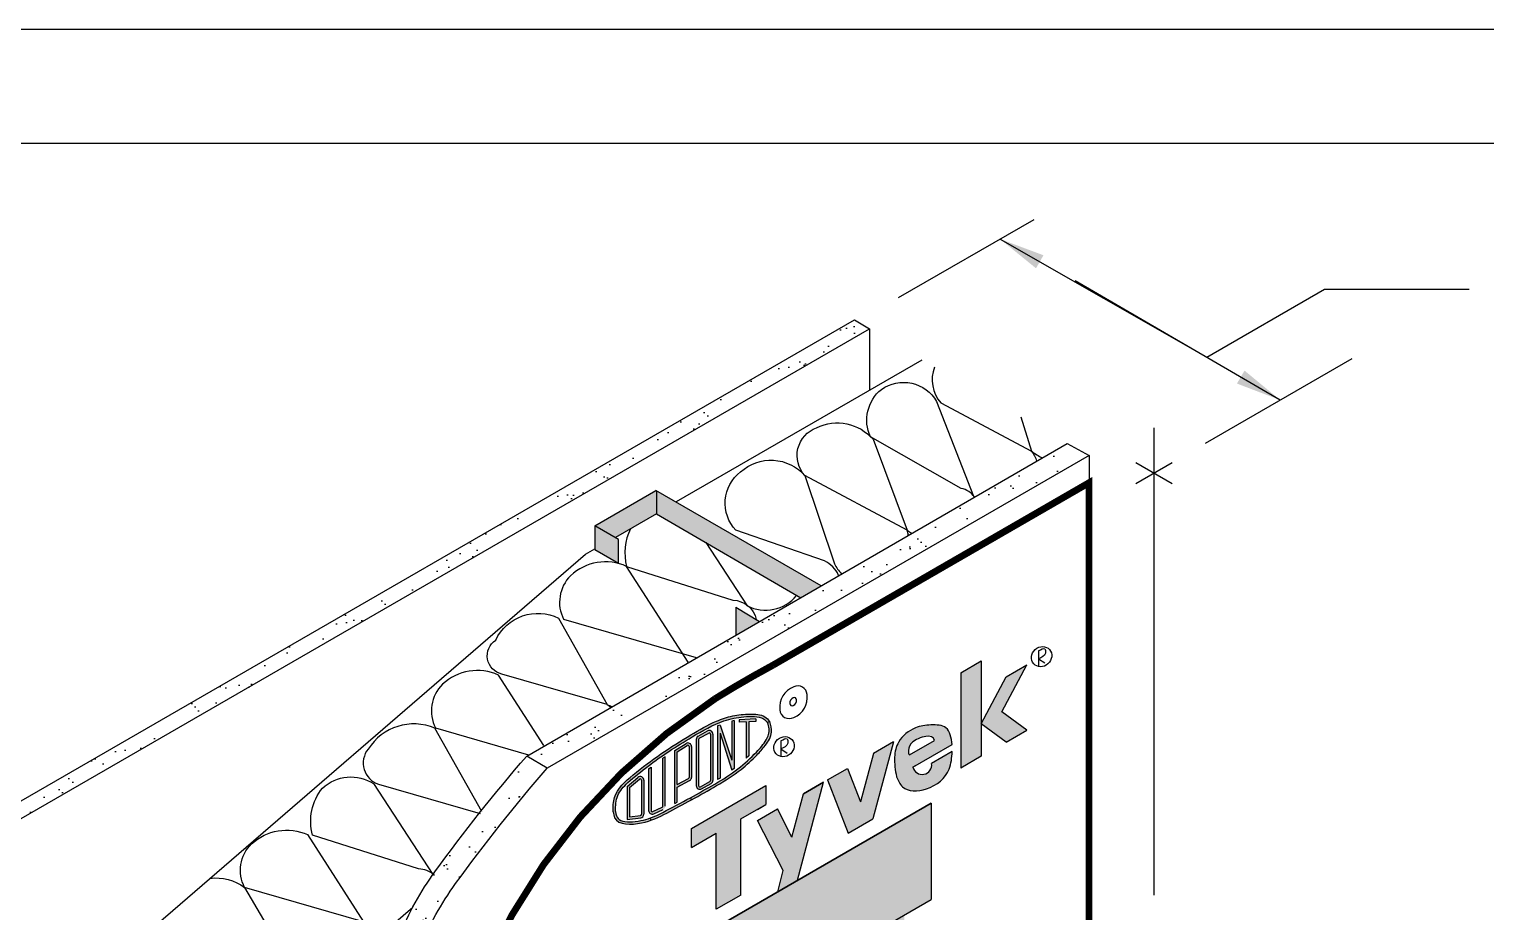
# Model space of a CAD drawing. Extents: x 0 to 51, y 0 to 66.
# Drawn here: x 12.31 to 31.43, y 54.41 to 66 of the extents above; entities that cross this region are included whole.
import ezdxf

# ---------------------------------------------------------------- set-up
doc = ezdxf.new("R2010")
doc.units = 0
doc.header["$LTSCALE"] = 1.5
doc.header["$MEASUREMENT"] = 0
doc.linetypes.add('DASHED', pattern=[0.75, 0.5, -0.25])
doc.layers.get('DEFPOINTS').update_dxf_attribs({"linetype": 'CONTINUOUS'})
for name, color, linetype in [('8X11-TTB$0$B', 7, 'CONTINUOUS'), ('DUPONTLOGO', 242, 'CONTINUOUS'), ('FASTENING', 7, 'CONTINUOUS'), ('INSULATION', 40, 'CONTINUOUS'), ('STRUCTURE', 252, 'CONTINUOUS'), ('STRUCTURE_SHADING', 254, 'CONTINUOUS'), ('TEXT', 7, 'CONTINUOUS'), ('TYVEK', 160, 'DASHED'), ('TYVEK_TAPE', 130, 'CONTINUOUS')]:
    doc.layers.add(name, color=color, linetype=linetype)
doc.styles.add('DETAILS', font='sanss___.ttf', dxfattribs={"height": 1})
doc.dimstyles.new('TYVEKDETAILS', dxfattribs={"dimscale": 6, "dimtxt": 1.5, "dimasz": 0.1, "dimexe": 0.75, "dimexo": 0.75, "dimgap": 0.75, "dimtad": 0, "dimtih": 1, "dimtoh": 1, "dimdec": 4, "dimzin": 0, "dimtxsty": 'DETAILS', "dimcen": 0.0625, "dimazin": 3, "dimtfac": 1, "dimtdec": 4, "dimtofl": 0, "dimtmove": 0, "dimatfit": 3, "dimtolj": 1, "dimtzin": 0})
pattern_1 = [(37.50000000000001, (106.1620206132676, 3.342599181571828), (-0.01574833952740204, 0.4817059422532897), [0, -0.38, 0, -0.425, 0, -0.40625]), (7.499999999999999, (106.1620206132676, 3.342599181571828), (0.4424441763169318, 0.7055365163074351), [0, -0.205, 0, -0.3425, 0, -0.13125]), (327.5, (105.8545206132676, 3.342599181571828), (0.7785354654378738, 0.001414763384241124), [0, -0.125, 0, -0.45, 0, -0.5875]), (317.5, (105.8545206132676, 3.342599181571828), (0.7515316511430733, 0.2194188912335623), [0, -0.0625, 0, -0.295, 0, -0.3375])]

# ---------------------------------------------------------------- blocks, each defined once
blk = doc.blocks.new('A$C1409495A')
at = {"layer": 'DUPONTLOGO', "color": 242}
for p, q in [((0.2343235615273898, 0.523827359091797), (0.2343235615273898, 1.616091367395711e-07)), ((0.2343235615273898, 0.2619137603504669), (0.4408312526641112, 0.1288168849679323))]:
    blk.add_line(p, q, dxfattribs=at)
blk.add_ellipse((0.333973993873542, 0.3360725358395484), major_axis=(0.2603864479023359, 0.231586749987972), ratio=0.9031737347499492, dxfattribs=at)
blk.add_spline([(0.2343235615273898, 0.523827359091797), (0.4345512185534517, 0.5967801724010542), (0.456416738787766, 0.4563911861724819), (0.2343235615273898, 0.2619137603504669)], degree=3, dxfattribs=at)

msp = doc.modelspace()

# ---------------------------------------------------------------- hatches: boundary and pattern name
at = {"layer": 'DUPONTLOGO'}
h = msp.add_hatch(color=182, dxfattribs=at)
h.paths.add_polyline_path([(25.40323902829818, 57.64860503360815), (25.13260608961577, 57.49235503360819), (24.80784656319651, 56.87702381725755), (25.13260608961577, 56.63669260090658), (25.40323902829835, 56.79294260090657), (25.07847950187929, 57.03327381725749)])
h.paths.add_polyline_path([(24.8078465631966, 57.30485503360853), (24.80784656319677, 57.70216985910049), (24.5372136245139, 57.54591985910048), (24.53721362451373, 56.29294260090649), (24.80784656319643, 56.44919260090663)])
h = msp.add_hatch(color=242, dxfattribs=at)
edge = h.paths.add_edge_path()
edge.add_spline(control_points=[(22.03064376410686, 56.90827381725862), (22.01003184591571, 56.93009365932249), (21.94234296193807, 57.0017493268918), (21.75476956904448, 57.00761627892437), (21.54365843579391, 56.98759456715756), (21.27726385328007, 56.89898130013005), (21.10376175108372, 56.79570732202274), (20.99405694829921, 56.73040752877753)], knot_values=[0, 0, 0, 0, 0.220285061790062, 0.7234091388884258, 1.286951353986312, 1.843132986659582, 2.799533914085796, 2.799533914085796, 2.799533914085796, 2.799533914085796], degree=3, periodic=0)
edge.add_spline(control_points=[(20.99405694829921, 56.73040752877753), (20.86081408572523, 56.64901663977585), (20.59658431215119, 56.48761290109562), (20.26099949569801, 56.22934443505471), (19.97417380090989, 55.98230169042496), (19.97391777977425, 55.78558486034251), (19.97383343011871, 55.72077381725862)], knot_values=[0, 0, 0, 0, 1.163314494387957, 2.30693276554946, 3.267609377414544, 3.739631528208764, 3.739631528208764, 3.739631528208764, 3.739631528208764], degree=3, periodic=0)
edge.add_spline(control_points=[(19.97383343011871, 55.72077381725862), (19.97408890771371, 55.71915131817276), (19.97434438530869, 55.71752881908691), (19.97460108528944, 55.71590736071036)], knot_values=[0, 0, 0, 0, 0.0117372134535125, 0.0117372134535125, 0.0117372134535125, 0.0117372134535125], degree=3, periodic=0)
edge.add_line((19.97460108528944, 55.71590736071029), (20.00547543358852, 55.72079665914758))
edge.add_spline(control_points=[(20.00547543358855, 55.7207966591476), (20.00534570890014, 55.72159737895697), (20.0052162932216, 55.72240244856077), (20.00508710606784, 55.7232118724659)], knot_values=[0.001174582396085617, 0.001174582396085617, 0.001174582396085617, 0.001174582396085617, 0.002358172592853305, 0.002358172592853305, 0.002358172592853305, 0.002358172592853305], degree=3, periodic=0)
edge.add_spline(control_points=[(20.00508710607438, 55.72321187242616), (20.00521931683526, 55.80109771923432), (20.00692223785254, 55.87242862885473), (20.06059966250206, 55.99473438159771), (20.1098499885633, 56.05090026068962), (20.25197867918951, 56.1814864454424), (20.34534405193819, 56.25336922075857), (20.52205569148791, 56.38817059821619), (20.61096817653524, 56.45116149646029), (20.80370983714759, 56.5775092475011), (20.906888488396, 56.64054202405575), (21.01004069518306, 56.70355455248902)], knot_values=[0.001204580648238207, 0.001204580648238207, 0.001204580648238207, 0.001204580648238207, 0.1148556554967574, 0.1148556554967574, 0.2297113109935148, 0.2297113109935148, 0.3984913275604529, 0.3984913275604529, 0.5672713441273911, 0.5672713441273911, 0.7479263056417517, 0.7479263056417517, 0.7479263056417517, 0.7479263056417517], degree=3, periodic=0)
edge.add_spline(control_points=[(21.01004069518306, 56.70355455248902), (21.14645245891155, 56.78475117963373), (21.28198628356015, 56.86456431288002), (21.51421151079806, 56.94373634434288), (21.59973066422584, 56.96116709677123), (21.7796775373212, 56.97519352553398), (21.88331070330242, 56.98105989158896), (21.96502552436142, 56.93095386135209), (21.98314236211656, 56.91290583143243), (22.00254654109606, 56.89249460660861)], knot_values=[0, 0, 0, 0, 0.2378461726929006, 0.2378461726929006, 0.3759363467751121, 0.3759363467751121, 0.5140265208573236, 0.5140265208573236, 0.5560477353908875, 0.5560477353908875, 0.5560477353908875, 0.5560477353908875], degree=3, periodic=0)
edge.add_line((22.00254654109614, 56.89249460660855), (22.03064376410685, 56.90827381725865))
h = msp.add_hatch(color=242, dxfattribs=at)
edge = h.paths.add_edge_path()
edge.add_spline(control_points=[(22.03064376410686, 56.90827381725862), (22.04357096255672, 56.86076916649708), (22.07398023210354, 56.74902169581816), (21.97921513179583, 56.59304281810145), (21.83776328051091, 56.43765709634775), (21.63230788136844, 56.24679178439297), (21.33552153961694, 56.06261158238848), (21.11271085343288, 55.93854001429304), (21.00223859711279, 55.8770238172586)], knot_values=[0, 0, 0, 0, 0.07140672790437241, 0.16797347427779, 0.251697098529822, 0.3916885399395568, 0.5846187000068773, 0.7743438912938334, 0.7743438912938334, 0.7743438912938334, 0.7743438912938334], degree=3, periodic=0)
edge.add_line((21.00223859711279, 55.87702381725867), (20.98747305306737, 55.9045699906158))
edge.add_spline(control_points=[(20.98747299706239, 55.90456995945431), (21.20168587317995, 56.02384360050317), (21.4201156374341, 56.13795320293471), (21.69931676848285, 56.35079972206094), (21.78091048550881, 56.42658827795168), (21.90263766507224, 56.55486707332969), (21.94884141667965, 56.60773819806563), (22.01205726703393, 56.71401756205091), (22.02645409313494, 56.75968361626182), (22.01727605716162, 56.8366324761422), (22.01026622191686, 56.86396542124427), (22.00254654109606, 56.89249460660852)], knot_values=[0.0002505584379334802, 0.0002505584379334802, 0.0002505584379334802, 0.0002505584379334802, 0.3681301305683303, 0.3681301305683303, 0.5353339496185356, 0.5353339496185356, 0.6400473331687101, 0.6400473331687101, 0.7273425474151587, 0.7273425474151587, 0.7705355621334626, 0.7705355621334626, 0.7705355621334626, 0.7705355621334626], degree=3, periodic=0)
edge.add_line((22.00254654109606, 56.89249460660855), (22.03064376410678, 56.90827381725863))
for color, points in [(242, [(21.34598859711276, 56.14323949405957), (21.37723859711253, 56.16390234214515), (21.37723859711299, 56.75198450656342), (21.53348859711276, 56.26721658257401), (21.56473859711276, 56.28787943065976), (21.56473859711276, 56.91924298441911), (21.53348859711299, 56.90919942826815), (21.53348859711299, 56.39644876093382), (21.37723859711287, 56.85898164751305), (21.34598859711276, 56.84893809136199)]), (242, [(21.75357997987604, 56.9040841041062), (21.84598859711264, 56.90805433379168), (21.84598859711279, 56.93933316255885), (21.62723859711276, 56.92993482104407), (21.62723859711276, 56.8986559922769), (21.72232997987602, 56.9027414838898), (21.72232997987602, 56.42489711237104), (21.75357997987602, 56.45416207907115)]), (182, [(23.2214286943104, 55.8490645025376), (23.05067551883727, 56.29035185813667), (22.78841599241812, 56.13893624996116), (23.05904893110077, 55.43952381725859), (23.38380845751991, 55.6270238172586), (23.65444139620255, 56.63893624996118), (23.39218186978341, 56.48752064178552)]), (242, [(20.65848859711287, 56.44427955797786), (20.62723859711287, 56.42288926241011), (20.62723859711264, 55.79452166151795, -0.293438824916739), (20.61811427808335, 55.7803131509726), (20.49311427808332, 55.72312312259169, -0.5462656304043499), (20.47098859711264, 55.73733163313705), (20.47098859711276, 56.30823414279089), (20.43973859711287, 56.286038660674), (20.43973859711264, 55.73733163313698, 0.5462656304051979), (20.50611564002478, 55.69470610150094), (20.63111564002489, 55.75189612988194, 0.2934388249164515), (20.65848859711276, 55.79452166151796)]), (182, [(21.3269981235319, 55.43952381725862), (21.32699812353192, 54.43952381725859), (21.65175764995104, 54.62702381725859), (21.65175764995117, 55.62702381725859), (21.9765171763703, 55.81452381725859), (21.9765171763703, 56.06452381725859), (21.00223859711277, 55.50202381725859), (21.00223859711276, 55.25202381725859)]), (182, [(22.13391757500369, 54.66969928904719), (22.39617710142286, 54.82111489722283), (22.73428940468161, 56.10768624996112), (22.47202987826245, 55.95627064178537), (22.32208736639317, 55.38571541954302), (22.13052352731625, 55.75910185813672), (21.86826400089718, 55.60768624996112), (22.20693913549204, 54.94755799738516)])]:
    msp.add_hatch(color=color, dxfattribs=at).paths.add_polyline_path(points)
h = msp.add_hatch(color=182, dxfattribs=at)
edge = h.paths.add_edge_path()
edge.add_spline(control_points=[(24.42619270101563, 56.60438527356072), (24.4123360361204, 56.69168208026389), (24.38657901644371, 56.85395096566813), (24.13717584097271, 56.86898470268257), (23.91505691779751, 56.83354699116893), (23.71122457315904, 56.67489797006732), (23.65164097336592, 56.4207350085056), (23.67886124623758, 56.26724674347719), (23.69403692062046, 56.18167493666087)], knot_values=[0, 0, 0, 0, 0.5827593182052485, 1.083243575514109, 1.602995822488099, 2.320452805997204, 2.834594860345293, 3.482391664081016, 3.482391664081016, 3.482391664081016, 3.482391664081016], degree=3, periodic=0)
edge.add_spline(control_points=[(23.69403692062037, 56.18167493666087), (23.71563399224269, 56.13226411470382), (23.78170004864806, 55.98111500488304), (24.13812225649864, 55.9900662229507), (24.40394738982392, 56.2164841201816), (24.42018179853896, 56.43115273087619), (24.42619270101543, 56.51063527356064)], knot_values=[0, 0, 0, 0, 0.3828216730715811, 1.171062387004566, 2.162538929496697, 2.745476785218138, 2.745476785218138, 2.745476785218138, 2.745476785218138], degree=3, periodic=0)
edge.add_line((24.42619270101543, 56.51063527356067), (24.15555976233289, 56.35438527356072))
edge.add_arc((24.03057623822898, 56.33748165057565), 0.1261214246964348, -165.32686731615115, 7.702335397980789, ccw=False)
edge.add_line((23.90856805703618, 56.30553454602003), (23.93905341138659, 56.32313527356062))
edge.add_line((23.9390534113866, 56.32313527356064), (24.42619270101563, 56.60438527356074))
edge = h.paths.add_edge_path(flags=16)
edge.add_spline(control_points=[(23.86355957666223, 56.46704888776009), (23.84910455673592, 56.48083283740036), (23.84910455673592, 56.50112900122696), (23.85036484192745, 56.5644712353033), (23.87320399665163, 56.60649387337236), (23.93355711087765, 56.6616146222201), (24.01784341983416, 56.70217482231257), (24.12086164952445, 56.71673452560574), (24.19253043787169, 56.70750715194902), (24.19474174331456, 56.65537426625889)], knot_values=[0.1693351350576057, 0.1693351350576057, 0.1693351350576057, 0.1693351350576057, 0.2360340609454792, 0.2360340609454792, 0.3507194281854419, 0.3507194281854419, 0.4654047954254047, 0.4654047954254047, 0.5437012250705168, 0.5437012250705168, 0.5437012250705168, 0.5437012250705168], degree=3, periodic=0)
edge.add_line((24.19474174331456, 56.65537426625889), (23.86355957666215, 56.46704888776022))
h = msp.add_hatch(color=242, dxfattribs=at)
h.paths.add_polyline_path([(20.78348859711264, 55.83061263804919), (20.81473859712049, 55.8474562061524), (20.81473859721064, 56.043174658401), (20.97760406243891, 56.13095819614637, 0.2758007751185078), (21.00223859690232, 56.17222110098902), (21.00223859707649, 56.57788063393608, 0.5880955590562669), (20.93063585933886, 56.61770279627041), (20.78348859735593, 56.52633109037424)])
h.paths.add_polyline_path([(20.81473859722693, 56.07867491596258), (20.96277708541448, 56.15846679938831, 0.2758007751164118), (20.97098859690221, 56.17222110100245), (20.97098859707649, 56.57788063394949, 0.5880955590582391), (20.94712101783058, 56.59115468806095), (20.8147385974246, 56.50895127210778)], flags=16)
h = msp.add_hatch(color=242, dxfattribs=at)
h.paths.add_polyline_path([(21.28348859711264, 56.74080792786812, 0.5705986825332914), (21.21400552064245, 56.78187056908024), (21.08900552064234, 56.7130486551614, 0.273399769298696), (21.06473859711264, 56.67198601394929), (21.06473859711287, 56.06323491961388, 0.5736723652120749), (21.13460104882223, 56.02238344853988), (21.25960104882211, 56.09272195503974, 0.2709125763483426), (21.28348859711276, 56.13357342611374)])
h.paths.add_polyline_path([(21.09598859711289, 56.68121997136078), (21.22907757162262, 56.75449547493886, -0.5705986825352866), (21.25223859711276, 56.74080792786819), (21.25223859711276, 56.12443684101105), (21.11927608101588, 56.04961776258924, -0.5736723652121527), (21.09598859711276, 56.0632349196139)], flags=16)
at = {"layer": 'DUPONTLOGO', "linetype": 'CONTINUOUS'}
h = msp.add_hatch(color=256, dxfattribs=at)
edge = h.paths.add_edge_path()
edge.add_line((20.15848859711276, 56.0520015429851), (20.15848859711276, 55.62136654136961))
edge.add_line((20.15848859711276, 55.62136654136961), (20.33550907146105, 55.64091623877242))
edge.add_arc((20.33036359711264, 55.68750797321889), 0.04687500000000024, 276.3020641363324, 359.9999999999296)
edge.add_line((20.37723859711264, 55.68750797321883), (20.3772385971131, 56.13636799544949))
edge.add_arc((20.3303635971131, 56.13636799544955), 0.04687500000000024, 359.9999999999345, 490.3159340501479)
edge.add_line((20.30003538521579, 56.17210964046089), (20.15848859711276, 56.05200154298511))
edge = h.paths.add_edge_path(flags=16)
edge.add_line((20.18973859711264, 56.03753418626309), (20.18973859711276, 55.65625770484963))
edge.add_line((20.18973859711276, 55.65625770484962), (20.33207875522874, 55.67197739507009))
edge.add_arc((20.33036359711264, 55.68750797321889), 0.01562500000000008, 276.3020641363324, 359.9999999999296)
edge.add_line((20.34598859711253, 55.68750797321887), (20.3459885971131, 56.13636799544954))
edge.add_arc((20.3303635971131, 56.13636799544955), 0.01562500000000008, 359.9999999999345, 490.3159340501479)
edge.add_line((20.32025419314733, 56.14828187712001), (20.18973859711264, 56.03753418626309))
at = {"layer": 'DUPONTLOGO'}
h = msp.add_hatch(color=242, dxfattribs=at)
edge = h.paths.add_edge_path()
edge.add_spline(control_points=[(20.98747299706256, 55.90456995945431), (20.86475864626019, 55.83878697995863), (20.74214551829292, 55.77251220300982), (20.57274914338311, 55.68522117406823), (20.5198005925403, 55.65965353518966), (20.46098958714894, 55.63866208592279)], knot_values=[0.2810519083259743, 0.2810519083259743, 0.2810519083259743, 0.2810519083259743, 0.4864092395876137, 0.4864092395876137, 0.5821236414411974, 0.5821236414411974, 0.5821236414411974, 0.5821236414411974], degree=3, periodic=0)
edge.add_line((20.46098958714891, 55.63866208592279), (20.47149352061, 55.6092335859632))
edge.add_spline(control_points=[(20.47149352061002, 55.60923358596318), (20.54556832316988, 55.63567754197473), (20.71215922078762, 55.72153289834867), (20.89206711924198, 55.81796872499794), (21.00223859711279, 55.8770238172586)], knot_values=[1.40530041600684, 1.40530041600684, 1.40530041600684, 1.40530041600684, 1.988796057392389, 2.910618207206029, 2.910618207206029, 2.910618207206029, 2.910618207206029], degree=3, periodic=0)
edge.add_line((21.00223854059127, 55.87702378696214), (20.9874729970626, 55.90456995945431))
h = msp.add_hatch(color=242, dxfattribs=at)
edge = h.paths.add_edge_path()
edge.add_line((20.47149352061002, 55.60923358596318), (20.46098958714892, 55.63866208592279))
edge.add_spline(control_points=[(20.46098958714891, 55.63866208592279), (20.44220537346309, 55.63195742467818), (20.42282309486854, 55.62571960857491), (20.31917512159371, 55.59650954485126), (20.21047822190787, 55.57994889184042), (20.08867708726786, 55.59921002277891), (20.05702886284826, 55.61264129239045), (20.01935785343989, 55.65104831573518), (20.01202303738476, 55.68038186896089), (20.00547543358855, 55.7207966591476)], knot_values=[0.002358172592853314, 0.002358172592853314, 0.002358172592853314, 0.002358172592853314, 0.03292931765770496, 0.03292931765770496, 0.1592148645761405, 0.1592148645761405, 0.221312472747484, 0.221312472747484, 0.2810519083259742, 0.2810519083259742, 0.2810519083259742, 0.2810519083259742], degree=3, periodic=0)
edge.add_line((20.00547543358855, 55.7207966591476), (19.97460108528947, 55.7159073607103))
edge.add_spline(control_points=[(19.97460108528944, 55.71590736071036), (19.9787824876737, 55.68949532163577), (20.00440672526583, 55.54085996856347), (20.26969493442363, 55.54825528539769), (20.43261222605197, 55.59535335668909), (20.47149352061002, 55.60923358596318)], knot_values=[0.0117372134535125, 0.0117372134535125, 0.0117372134535125, 0.0117372134535125, 0.2029254331721758, 1.099028038328669, 1.405300416006835, 1.405300416006835, 1.405300416006835, 1.405300416006835], degree=3, periodic=0)
at = {"layer": 'INSULATION', "linetype": 'CONTINUOUS'}
h = msp.add_hatch(dxfattribs=at)
h.set_pattern_fill('CROSS', color=256, scale=0.8, angle=30, style=0)
h.set_pattern_definition([(30, (106.1620206132676, 3.342599181571828), (0.07320508075688777, 0.2732050807568878), [0.1, -0.3]), (120, (106.2303218834568, 3.324297911382605), (-0.2732050807568877, 0.07320508075688778), [0.09999999999999994, -0.2999999999999998])])
h.paths.add_polyline_path([(16.83552015420071, 53.01474246644518, -0.04506024657635373), (17.16535616292916, 54.09009301419982, -0.02613215108120839), (17.3438490420218, 54.46930800572503), (15.34528011567289, 52.74342279960842), (15.34528011567289, 48.78561407766995, 0.01378504755350155), (15.86672125420154, 49.48989370834176, 0.05565526587535749), (16.19564605519267, 50.09405598297237, 0.02091384948871565), (16.39206275847849, 50.63968412850451, 0.04479910819463601), (16.58961337166039, 51.54789345282634, -0.02073115222964427)])
at = {"layer": 'STRUCTURE', "linetype": 'CONTINUOUS'}
h = msp.add_hatch(dxfattribs=at)
h.set_pattern_fill('AR-SAND', color=256, scale=0.25, style=0)
h.set_pattern_definition(pattern_1)
h.paths.add_polyline_path([(23.33957114003282, 62.06369667480713), (23.14099391069399, 62.17998816566939), (10.41934127631633, 54.8351385926748), (10.61791850565514, 54.71884710181253)])
h = msp.add_hatch(dxfattribs=at)
h.set_pattern_fill('AR-SAND', color=256, scale=0.25, style=0)
h.set_pattern_definition(pattern_1)
h.paths.add_polyline_path([(16.86024631034303, 51.39164345282634, -0.02073115222964427), (17.10615309288335, 52.85849246644518, -0.04506024657635373), (17.4359891016118, 53.93384301419982, -0.06032015627787331), (17.90534220913219, 54.77655399243462, -0.02256722528568555), (19.10922493783431, 56.29322206119133), (18.8385919991517, 56.44947206119134, 0.02256722528565227), (17.63470927045124, 54.93280399243695, 0.06032015627807897), (17.16535616292899, 54.09009301419945, 0.04506024657631969), (16.83552015420081, 53.01474246644561, 0.02073115222964958), (16.58961337166039, 51.5478934528264, -0.04479910819462923), (16.39206275847856, 50.6396841285047, -0.0209138494887252), (16.19564605519267, 50.09405598297231, -0.05565526587534104), (15.86672125420161, 49.48989370834189, -0.01612494577826756), (15.25296494511404, 48.66898867109907, -0.03370422444087456), (14.74549472599327, 48.11503278686738), (13.72044409277538, 47.13728782785362), (13.22949007315732, 46.8693938483616), (13.50012301183997, 46.7131438483616), (13.99107703145791, 46.9810378278536), (15.01612766467591, 47.95878278686738, 0.03370422444086479), (15.52359788379655, 48.51273867109889, 0.01612494577826873), (16.13735419288417, 49.33364370834176, 0.05565526587535749), (16.46627899387531, 49.93780598297237, 0.02091384948871565), (16.66269569716113, 50.48343412850451, 0.04479910819463601)])
h.paths.add_polyline_path([(26.22177564621805, 60.39965512730153), (25.93657418452435, 60.55564359453643), (18.8385919991517, 56.44947206119134), (19.1092249378343, 56.29322206119134)])
at = {"layer": 'STRUCTURE_SHADING', "linetype": 'CONTINUOUS'}
h = msp.add_hatch(color=256, dxfattribs=at)
h.paths.add_polyline_path([(20.04497203339172, 59.29687223997088), (19.73247203339173, 59.47729419909265), (19.73247203339184, 59.16479419909258), (20.0449720333917, 58.98437223997088)])
h.paths.add_polyline_path([(20.54437084943964, 59.63354419909263), (20.54437084943964, 59.93520335728353), (20.5349824050345, 59.9406237781881), (19.73247203339173, 59.47729419909265), (20.00310497207446, 59.32104419909257)])
h.paths.add_polyline_path([(20.54437084943964, 59.93520335728351), (20.54437084943964, 59.63354419909262), (22.43714715438011, 58.53123056010975), (22.70636741553186, 58.68697405786313)])
h.paths.add_polyline_path([(21.58503554285281, 58.40771615821436), (21.58503554285281, 58.0382853327046), (21.89506115617216, 58.21763466252443)])
at = {"layer": 'TYVEK_TAPE', "linetype": 'CONTINUOUS'}
h = msp.add_hatch(color=256, dxfattribs=at)
h.paths.add_polyline_path([(24.14768758740944, 55.83234994779563), (19.95327180343091, 53.41070286582241), (19.95327180343092, 52.14631932186789), (20.30533022166096, 52.34958034440348), (24.14768758740944, 54.56796640384111)])
h.paths.add_polyline_path([(21.40031849085258, 52.98177211638074), (20.30533022166096, 52.34958034440347), (20.30533022166096, 50.8519447471763), (21.40031849085258, 51.48413651915362)], flags=17)
h.paths.add_polyline_path([(24.02739512101627, 51.73649637480586, 0.01665068237421594), (24.14768758740944, 52.05441134478544), (24.14768758740944, 53.07033080661399), (23.59660489918114, 52.75216306821962), (23.59660489918113, 51.71759295598256), (22.29628249004594, 50.96685146303504), (21.40031849085253, 51.48413651915359), (19.95327180343091, 50.64868372464069), (19.95327180343091, 49.38430018068616)])
h.paths.add_polyline_path([(23.79562916917939, 54.36470538130553), (22.70064089998775, 53.73251360932826), (23.59660489918114, 53.21522855320975), (23.59660489918114, 52.75216306821962), (23.79562916917939, 52.86706978407839)], flags=17)
h.paths.add_polyline_path([(21.40031849085258, 50.21975297519904), (20.30533022166096, 49.58756120322176), (20.30533022166096, 49.52148934807801), (21.40031849085258, 50.15368112005527)], flags=17)
h.paths.add_polyline_path([(23.7956291691794, 51.53661438498006), (23.7956291691794, 51.60268624012385), (22.70064089998777, 50.97049446814656), (22.70064089998777, 50.90442261300277)], flags=17)

# ---------------------------------------------------------------- linework, layer by layer
at = {"layer": '8X11-TTB$0$B', "color": 7}
msp.add_line((1.499999999999979, 64.50000000000001), (49.5, 64.50000000000003), dxfattribs=at)
at = {"layer": 'DEFPOINTS'}
msp.add_line((-1.06581410364015e-14, 66.00000000000001), (51, 66.00000000000001), dxfattribs=at)
at = {"layer": 'DUPONTLOGO', "color": 182}
for p, q in [((25.55935448861846, 57.83292233371861), (25.55935448861846, 57.62339145472555)), ((24.53721362451407, 57.54591985910045), (24.80784656319671, 57.70216985910045)), ((24.80784656319671, 57.70216985910045), (24.80784656319637, 56.4491926009066)), ((25.07847950187912, 57.03327381725749), (25.40323902829827, 57.64860503360796)), ((25.13260608961574, 57.49235503360819), (25.40323902829838, 57.64860503360819)), ((25.55935448861846, 57.72815689422208), (25.64195756507315, 57.67491814406907)), ((24.53721362451407, 57.54591985910045), (24.53721362451373, 56.2929426009066)), ((24.80784656319648, 56.87702381725755), (25.13260608961574, 57.49235503360819)), ((24.8078465631966, 57.30485503360852), (24.80784656319637, 56.4491926009066)), ((25.40323902829838, 56.7929426009066), (25.07847950187912, 57.03327381725749)), ((25.13260608961574, 56.6366926009066), (24.80784656319648, 56.87702381725755)), ((23.65444139620255, 56.63893624996118), (23.38380845751991, 55.62702381725859)), ((23.65444139620255, 56.63893624996118), (23.39218186978341, 56.48752064178554)), ((23.8635595766622, 56.46704888776026), (24.19474174331456, 56.65537426625889)), ((25.13260608961574, 56.6366926009066), (25.40323902829838, 56.7929426009066)), ((23.39218186978341, 56.48752064178554), (23.2214286943104, 55.84906450253762)), ((23.90856805703621, 56.30553454602), (24.4261927010156, 56.60438527356072)), ((24.42619270101537, 56.51063527356064), (24.15555976233274, 56.35438527356064)), ((24.80784656319637, 56.4491926009066), (24.53721362451373, 56.2929426009066)), ((22.78841599241813, 56.13893624996118), (23.05067551883727, 56.29035185813669)), ((23.05067551883727, 56.29035185813669), (23.2214286943104, 55.84906450253762)), ((23.9390534113866, 56.32313527356064), (23.90856805703621, 56.30553454602006)), ((21.00223859711276, 55.50202381725859), (21.9765171763703, 56.06452381725859)), ((21.9765171763703, 56.06452381725859), (21.9765171763703, 55.81452381725859)), ((22.39617710142288, 54.82111489722283), (22.73428940468163, 56.10768624996115)), ((22.4720298782626, 55.95627064178545), (22.73428940468163, 56.10768624996115)), ((22.73428940468163, 56.10768624996115), (22.47202987826248, 55.95627064178551)), ((22.78841599241813, 56.13893624996115), (23.05904893110077, 55.43952381725859)), ((22.32208736639317, 55.38571541954303), (22.47202987826248, 55.95627064178545)), ((21.65175764995127, 55.62702381725865), (21.9765171763703, 55.81452381725859)), ((21.86826400089718, 55.75202381725859), (21.9765171763703, 55.81452381725859)), ((21.86826400089718, 55.60768624996112), (22.13052352731612, 55.75910185813665)), ((21.86826400089718, 55.60768624996115), (22.13052352731624, 55.75910185813663)), ((22.32208736639317, 55.38571541954303), (22.13052352731624, 55.75910185813677)), ((21.00223859711276, 55.25202381725859), (21.00223859711276, 55.5020238172586)), ((21.65175764995104, 54.62702381725859), (21.65175764995116, 55.6270238172585)), ((22.20693913549216, 54.94755799738496), (21.86826400089718, 55.60768624996112)), ((23.05904893110077, 55.43952381725859), (23.38380845751991, 55.62702381725859)), ((21.00223859711276, 55.25202381725859), (21.3269981235319, 55.43952381725853)), ((21.3269981235319, 54.43952381725859), (21.3269981235319, 55.43952381725859)), ((22.1339175750037, 54.66969928904717), (22.20693913549204, 54.94755799738513)), ((21.65175764995104, 54.62702381725859), (21.3269981235319, 54.43952381725859))]:
    msp.add_line(p, q, dxfattribs=at)
at = {"layer": 'DUPONTLOGO', "color": 242}
for p, q in [((21.37723859711287, 56.85898164751303), (21.34598859711276, 56.84893809136199)), ((21.34598859711276, 56.84893809136199), (21.34598859711276, 56.14323949405957)), ((21.37723859711287, 56.85898164751303), (21.53348859711287, 56.39644876093413)), ((21.56473859711276, 56.9192429844191), (21.53348859711287, 56.90919942826811)), ((21.53348859711299, 56.9091994282681), (21.53348859711299, 56.39644876093406)), ((21.56473859711276, 56.9192429844191), (21.56473859711276, 56.28787943065976)), ((21.84598859711276, 56.93933316255885), (21.62723859711276, 56.92993482104406)), ((21.62723859711276, 56.92993482104406), (21.62723859711276, 56.8986559922769)), ((21.72232997987613, 56.9027414838898), (21.62723859711264, 56.8986559922769)), ((21.72232997987602, 56.903412793998), (21.72232997987602, 56.42489711237104)), ((21.84732997987602, 56.90811196475541), (21.75357997987602, 56.9040841041062)), ((21.75357997987602, 56.9040841041062), (21.75357997987602, 56.45416207907112)), ((21.84598859711276, 56.93933316255885), (21.84598859711264, 56.9080543337917)), ((22.03064376410681, 56.90827381725862), (22.00254654109609, 56.89249460660852)), ((20.78348859735582, 56.52633109037419), (20.93063585933886, 56.61770279627041)), ((21.06473859711264, 56.67198601394929), (21.06473859711287, 56.06323491961388)), ((21.08900552064234, 56.7130486551614), (21.21400552064245, 56.78187056908024)), ((21.09598859711287, 56.67198601394935), (21.09598859711276, 56.0632349196139)), ((21.10407757162273, 56.68567356102005), (21.22907757162262, 56.75449547493886)), ((21.25223859711276, 56.74080792786816), (21.25223859711276, 56.13357342611383)), ((21.28348859711264, 56.74080792786812), (21.28348859711276, 56.13357342611374)), ((21.37723859711299, 56.75198450656342), (21.53348859711276, 56.26721658257401)), ((21.37723859711299, 56.75198450656356), (21.37723859711253, 56.16390234214526)), ((20.65848859711287, 56.44427955797786), (20.62723859711287, 56.42288926241011)), ((20.62723859711264, 55.79452166151795), (20.62723859711287, 56.42288926241011)), ((20.65848859711276, 55.79452166151793), (20.65848859711287, 56.44427955797786)), ((20.78348859711264, 55.83061263804919), (20.78348859735593, 56.52633109037414)), ((20.8147385974246, 56.50895127210779), (20.94712101783058, 56.59115468806095)), ((20.8147385972269, 56.07867491596258), (20.8147385974246, 56.50895127210779)), ((20.97098859707649, 56.57788063394949), (20.97098859690221, 56.17222110100245)), ((21.00223859707649, 56.57788063393608), (21.00223859690232, 56.17222110098902)), ((21.75357997987602, 56.45416207907115), (21.72232997987613, 56.42489711237114)), ((20.43973859711287, 56.286038660674), (20.47098859711276, 56.30823414279089)), ((20.43973859711287, 56.286038660674), (20.43973859711264, 55.73733163313696)), ((20.47098859711276, 56.30823414279089), (20.47098859711264, 55.73733163313696)), ((21.56473859711276, 56.28787943065976), (21.53348859711276, 56.26721658257401)), ((20.15848859711276, 56.0520015429851), (20.30003538521579, 56.17210964046089)), ((20.15848859711276, 56.0520015429851), (20.15848859711276, 55.62136654136961)), ((20.18973859711264, 56.03753418626309), (20.32025419314733, 56.14828187712001)), ((20.3459885971131, 56.13636799544955), (20.34598859711253, 55.68750797321887)), ((20.3772385971131, 56.13636799544949), (20.37723859711264, 55.68750797321883)), ((20.81473859722679, 56.07867491596252), (20.96277708541448, 56.15846679938831)), ((20.81473859721076, 56.04317465840106), (20.97760406243891, 56.13095819614637)), ((20.81473859712049, 55.8474562061524), (20.81473859721064, 56.04317465840091)), ((21.11927608101588, 56.04961776258924), (21.24427608101588, 56.11995626908916)), ((21.13460104882223, 56.02238344853988), (21.25960104882211, 56.09272195503974)), ((21.37723859711253, 56.16390234214515), (21.34598859711276, 56.14323949405957)), ((20.18973859711264, 56.03753418626309), (20.18973859711276, 55.65625770484962)), ((20.98747299706259, 55.90456995945432), (21.00223854059153, 55.87702378696164)), ((21.00223859711276, 55.8770238172586), (20.98747494615225, 55.90456645893141)), ((20.18973859711276, 55.65625770484962), (20.33207875522874, 55.67197739507009)), ((20.49311427808335, 55.7231231225917), (20.61811427808346, 55.78031315097266)), ((20.50611564002475, 55.69470610150094), (20.63111564002487, 55.75189612988193)), ((20.78348859711264, 55.83061263804919), (20.81473859712049, 55.8474562061524)), ((20.15848859711276, 55.62136654136961), (20.33550907146105, 55.64091623877243)), ((20.47149352061002, 55.60923358596317), (20.46098958714891, 55.63866208592282))]:
    msp.add_line(p, q, dxfattribs=at)
for centre, radius, start, end in [((20.95536359707649, 56.57788063395623), 0.04687500000000024, 359.9999999753909, 121.8383859097835), ((21.11161359711264, 56.67198601394929), 0.04687500000000024, 118.8360950130773, 180), ((21.11161359711287, 56.67198601394935), 0.01562500000000008, 118.8360950130773, 180), ((21.23661359711264, 56.74080792786812), 0.04687500000000024, 0, 118.8360950130633), ((21.23661359711276, 56.74080792786816), 0.01562500000000008, 0, 118.8360950130791), ((20.95536359707649, 56.57788063395623), 0.01562500000000008, 359.9999999753909, 121.8383859097835), ((20.3303635971131, 56.13636799544955), 0.04687500000000024, 359.9999999999345, 130.3159340501481), ((20.3303635971131, 56.13636799544955), 0.01562500000000008, 359.9999999999345, 130.3159340501481), ((20.95536359690232, 56.17222110100917), 0.01562500000000008, 298.3244090050583, 359.9999999753739), ((20.95536359690232, 56.17222110100917), 0.04687500000000024, 298.3244090050583, 359.9999999753739), ((21.11161359711287, 56.06323491961388), 0.04687500000000024, 180.0000000000094, 299.3668080741979), ((21.11161359711276, 56.0632349196139), 0.01562500000000008, 180, 299.3668080742082), ((21.23661359711276, 56.13357342611383), 0.01562500000000008, 299.3668080741876, 0), ((21.23661359711276, 56.13357342611374), 0.04687500000000024, 299.3668080742082, 1.017777498068325e-11), ((20.33036359711264, 55.68750797321889), 0.01562500000000008, 276.3020641363324, 359.9999999999296), ((20.33036359711264, 55.68750797321889), 0.04687500000000024, 276.3020641363324, 359.9999999999296), ((20.48661359711264, 55.73733163313696), 0.04687500000000024, 179.9999999999788, 294.5850530263612), ((20.48661359711264, 55.73733163313696), 0.01562500000000008, 179.9999999999788, 294.5850530263612), ((20.61161359711276, 55.79452166151795), 0.01562500000000008, 294.5850530263783, 359.9999999999808)]:
    msp.add_arc(centre, radius, start, end, dxfattribs=at)
at = {"layer": 'DUPONTLOGO', "color": 182}
msp.add_arc((24.03057623822898, 56.33748165057565), 0.1261214246964348, 194.6731326838769, 7.702335397941809, dxfattribs=at)
msp.add_ellipse((25.59921466155692, 57.75782040441771), major_axis=(0.1041545791609349, 0.09263469999518924), ratio=0.9031737347499493, dxfattribs=at)
for points in [[(25.55935448861846, 57.83292233371861), (25.63944555142889, 57.86210345904232), (25.64819175952261, 57.80594786455089), (25.55935448861846, 57.72815689422208)], [(24.42619270101563, 56.60438527356072), (24.34329949547513, 56.82225235264343), (24.14698960182663, 56.86149447727951), (23.94282584556326, 56.82225235264343), (23.72295436406834, 56.63781901689583), (23.66842047270433, 56.43952432957269), (23.69403692062046, 56.18167493666087)], [(23.69403692062037, 56.18167493666087), (23.77239397083444, 56.05011292838537), (24.08636511678336, 56.02123616942993), (24.38610151873994, 56.28093254374437), (24.42619270101543, 56.51063527356064)]]:
    msp.add_spline(points, degree=3, dxfattribs=at)
at = {"layer": 'DUPONTLOGO', "color": 242}
for points in [[(20.99405694829921, 56.73040752877753), (21.33140021147802, 56.910829146731), (21.54320391192005, 56.97889730259524), (21.76729264260076, 57.00333115807283), (21.96530777179078, 56.96739479035389), (22.03064376410686, 56.90827381725862)], [(21.00223859711279, 55.8770238172586), (21.33229866891407, 56.06422141830627), (21.65401366228208, 56.27726519243882), (21.86100114191368, 56.4658032468142), (21.9710102261247, 56.59204342434353), (22.05250092670804, 56.7671428582062), (22.03064376410686, 56.90827381725862)], [(19.97383343011871, 55.72077381725862), (19.99137233848206, 55.9087662969696), (20.23684680090583, 56.20441172093436), (20.60127213820807, 56.48091165502777), (20.99405694829921, 56.73040752877753)], [(19.97383343011871, 55.72077381725862), (19.99340150765557, 55.64199763196122), (20.34533400823739, 55.57400134037745), (20.67671811495666, 55.7038262773258), (21.00223859711279, 55.8770238172586)]]:
    msp.add_spline(points, degree=3, dxfattribs=at)
for points, knots in [([(20.98747299706239, 55.90456995945431), (21.20168587317995, 56.02384360050317), (21.4201156374341, 56.13795320293471), (21.69931676848285, 56.35079972206094), (21.78091048550881, 56.42658827795168), (21.90263766507224, 56.55486707332969), (21.94884141667965, 56.60773819806563), (22.01205726703393, 56.71401756205091), (22.02645409313494, 56.75968361626182), (22.01727605716162, 56.8366324761422), (22.01026622191686, 56.86396542124427), (22.00254654109606, 56.89249460660852)], [0.0002505584379334802, 0.0002505584379334802, 0.0002505584379334802, 0.0002505584379334802, 0.3681301305683303, 0.3681301305683303, 0.5353339496185356, 0.5353339496185356, 0.6400473331687101, 0.6400473331687101, 0.7273425474151587, 0.7273425474151587, 0.7705355621334626, 0.7705355621334626, 0.7705355621334626, 0.7705355621334626]), ([(21.01004069518306, 56.70355455248902), (21.14645245891155, 56.78475117963373), (21.28198628356015, 56.86456431288002), (21.51421151079806, 56.94373634434288), (21.59973066422584, 56.96116709677123), (21.7796775373212, 56.97519352553398), (21.88331070330242, 56.98105989158896), (21.96502552436142, 56.93095386135209), (21.98314236211656, 56.91290583143243), (22.00254654109606, 56.89249460660861)], [0, 0, 0, 0, 0.2378461726929006, 0.2378461726929006, 0.3759363467751121, 0.3759363467751121, 0.5140265208573236, 0.5140265208573236, 0.5560477353908875, 0.5560477353908875, 0.5560477353908875, 0.5560477353908875]), ([(20.00508710607438, 55.72321187242616), (20.00521931683526, 55.80109771923432), (20.00692223785254, 55.87242862885473), (20.06059966250206, 55.99473438159771), (20.1098499885633, 56.05090026068962), (20.25197867918951, 56.1814864454424), (20.34534405193819, 56.25336922075857), (20.52205569148791, 56.38817059821619), (20.61096817653524, 56.45116149646029), (20.80370983714759, 56.5775092475011), (20.906888488396, 56.64054202405575), (21.01004069518306, 56.70355455248902)], [0.001204580648238207, 0.001204580648238207, 0.001204580648238207, 0.001204580648238207, 0.1148556554967574, 0.1148556554967574, 0.2297113109935148, 0.2297113109935148, 0.3984913275604529, 0.3984913275604529, 0.5672713441273911, 0.5672713441273911, 0.7479263056417517, 0.7479263056417517, 0.7479263056417517, 0.7479263056417517]), ([(20.00508710606784, 55.7232118724659), (20.01173676599283, 55.68154833590543), (20.01899189710949, 55.65142142209857), (20.05702886284826, 55.61264129239045), (20.08867708726786, 55.59921002277891), (20.21047822190787, 55.57994889184042), (20.31917512159371, 55.59650954485126), (20.48606938445875, 55.64354367296175), (20.55554845470588, 55.67635754983816), (20.74214551829292, 55.77251220300982), (20.86475864626019, 55.83878697995863), (20.98747299706256, 55.90456995945431)], [0.001174582396085617, 0.001174582396085617, 0.001174582396085617, 0.001174582396085617, 0.06209760817134347, 0.06209760817134347, 0.1241952163426869, 0.1241952163426869, 0.2504807632611225, 0.2504807632611225, 0.3767663101795581, 0.3767663101795581, 0.5821236414411975, 0.5821236414411975, 0.5821236414411975, 0.5821236414411975])]:
    msp.add_open_spline(points, degree=3, knots=knots, dxfattribs=at)
at = {"layer": 'DUPONTLOGO', "color": 182}
msp.add_open_spline([(24.19474174331456, 56.65537426625889), (24.19253043787169, 56.70750715194902), (24.12086164952445, 56.71673452560574), (24.01784341983416, 56.70217482231257), (23.93355711087765, 56.6616146222201), (23.87320399665163, 56.60649387337236), (23.85036484192745, 56.5644712353033), (23.84910455673592, 56.50112900122696), (23.84910455673592, 56.48083283740036), (23.86355957666223, 56.46704888776009)], degree=3, knots=[0.1693351350576057, 0.1693351350576057, 0.1693351350576057, 0.1693351350576057, 0.2476315647027177, 0.2476315647027177, 0.3623169319426805, 0.3623169319426805, 0.4770022991826433, 0.4770022991826433, 0.5437012250705168, 0.5437012250705168, 0.5437012250705168, 0.5437012250705168], dxfattribs=at)
at = {"layer": 'FASTENING'}
for points in [[(22.16193297242137, 57.06168006090761, 0.5560120530374366), (22.34584495972186, 56.96021816291145, 0.3537160203436514), (22.51905004047874, 57.26021816291144, 0.5462522010927994), (22.34584495972186, 57.36021816291145, 0.345824845351463)], [(22.29290240277422, 57.14250090962568, 0.5560120530374857), (22.33888039959933, 57.11713543512664, 0.3537160203436451), (22.38218166978857, 57.19213543512664, 0.5462522010928085), (22.33888039959933, 57.21713543512664, 0.3458248453514566)]]:
    msp.add_lwpolyline(points, format="xyb", close=True, dxfattribs=at)
at = {"layer": 'INSULATION'}
for points in [[(20.80561534371151, 59.79521462000049), (24.02964557383984, 61.65660934124053)], [(13.48655158172396, 53.81656021903417), (19.61138816362575, 59.10572723610441), (19.73247203339184, 59.17563504090838)], [(15.34528011567289, 52.74342279960841), (17.3438490420218, 54.46930800572503)]]:
    msp.add_lwpolyline(points, dxfattribs=at)
for points in [[(24.19387576275136, 61.5617909974634, 0.2847916483686559), (24.27809491274121, 61.09156977582329), (25.46825731883763, 60.45609420227699, -0.09271651603963564), (25.53474193975384, 60.32723629144143)], [(24.71826928816745, 59.85584558626086, 0.1816266251347496), (24.54484311387745, 59.96709052389098), (23.35244386271034, 60.64608098738559, -0.3448708299361887), (23.49738729190511, 61.26880620832831, -0.4411467991369581), (24.22095945649696, 61.11039629293792), (24.70333893223616, 59.86377939891344, 0.007777833478207217), (24.71548642976634, 59.85423890221389)], [(23.84780069914731, 59.3532803120677, 0.03202871412555267), (23.8356776480116, 59.41759563767921), (22.49195789351086, 60.13648733668257, -0.536747544171772), (22.64578820783726, 60.76379264266491, -0.3427013915770983), (23.38609392120557, 60.61244879430076), (23.8356776480116, 59.41759563767921, 0.02638599692185846), (23.89336742223111, 59.37958827190631)], [(25.32633512735202, 60.90796527846489), (25.46825731883763, 60.45609420227699, 0.05570116676894336), (25.60717533375021, 60.36905573096367)], [(22.934464608177, 58.82596547408406, 0.1889720325962667), (22.74673838332274, 59.01493391001969), (21.58580398778198, 59.41851614496653, -0.4440705377667843), (21.64620470665233, 60.18388631835581, -0.4190233518637329), (22.49195789351086, 60.13648733668257), (22.87926555178629, 58.97520003947222, 0.09363444631589295), (22.9753603347317, 58.84957663281917)], [(20.20190736101966, 59.43582281186568, 0.1837554878919227), (20.15111615880515, 58.94291504038373), (21.54502665663047, 58.49917158956081, -0.3605427015302063), (21.85151877174997, 58.24433117146208)], [(21.19061639217126, 59.25718420661725), (21.73320212682903, 58.42657124767479, 0.3527059818629059), (22.38327353186062, 58.56260543981932)], [(20.95675040822807, 57.68413164836756), (20.15111615880515, 58.94291504038373, 0.3022487078637421), (19.41469526959004, 58.82125783215259, 0.3254773018761396), (19.32422432532099, 58.24840576895748), (21.06244510614424, 57.74515451066136)], [(19.93408917751928, 57.09369791152383, 0.03099049943975681), (19.89642731818101, 57.12964345331174), (18.5144944415441, 57.52850616754694, -0.6628890130937112), (18.43292475094081, 57.97638201940374, -0.4196590541152578), (19.25648083116307, 58.26368541391114), (19.89642731818101, 57.12964345331174, 0.01957912682887963), (19.95261066805519, 57.10439129907053)], [(19.06205932298194, 56.59023124026522), (18.46936890491249, 57.51629521459022, 0.3022487078637421), (17.73294801569737, 57.3946380063591, 0.3254773018761407), (17.64247707142833, 56.82178594316401), (18.86448660613424, 56.46798863342329)], [(18.25105544724049, 55.72582901940451), (17.63464252464787, 56.81816741559316, 0.3678650593396964), (16.7580667557536, 56.54405202166479, 0.5266669533475435), (16.89265613502893, 56.08298816922897), (18.22863088074395, 55.69739019827514)], [(17.62552831729938, 54.89199031814498, 0.1815913974806574), (17.42005723856771, 54.96952648255874), (16.02614674074239, 55.41326993338165, -0.2399330181346201), (16.15810285379185, 56.03179606113506, -0.341801554806941), (16.82890342389392, 56.08995603797847), (17.60823270876627, 54.89692614067267, 0.00814200258211469), (17.62371209450536, 54.88934155067273)], [(16.74704989818581, 53.95393583127054, 0.1520209387612647), (16.69605106782426, 54.27391700481567), (15.13550219612323, 54.72572853070492, -0.3254773018761408), (15.22597314039224, 55.29858059390006, -0.3022487078637421), (15.96239402960738, 55.42023780213116), (16.69605106782426, 54.27391700481567, 0.1302370909534104), (17.04879103467364, 54.21450756170994)], [(14.67896842815604, 54.84628432194062, -0.1933394415713016), (15.13550219612323, 54.72572853070492), (15.79677900970155, 53.60060610218697, 0.2217572324355131), (16.14105356893234, 53.43062133066424)]]:
    msp.add_lwpolyline(points, format="xyb", dxfattribs=at)
at = {"layer": 'STRUCTURE'}
for p, q in [((10.4193412763163, 54.8351385926748), (23.14099391069398, 62.1799881656694)), ((23.14099391069398, 62.1799881656694), (23.33957114003282, 62.06369667480712)), ((10.61791850565514, 54.71884710181252), (23.33957114003282, 62.06369667480712)), ((18.83859199915169, 56.44947206119134), (25.93657418452436, 60.55564359453641)), ((25.93657418452436, 60.55564359453641), (26.22177564621803, 60.39965512730153)), ((26.22177564621803, 60.39965512730153), (19.10922493783431, 56.29322206119133)), ((26.22177564621803, 60.39965512730153), (26.22177564621803, 60.04191269891348)), ((19.73247203339173, 59.47729419909265), (20.53498240503453, 59.94062377818811)), ((22.70636741553186, 58.68697405786313), (20.53498240503734, 59.94062377818646)), ((20.54437084943964, 59.93520335728351), (20.54437084943964, 59.63354419909264)), ((20.54437084943964, 59.63354419909264), (20.00310497207445, 59.32104419909258)), ((20.54437084943964, 59.63354419909261), (22.43714715438011, 58.53123056010975)), ((19.73247203339173, 59.47729419909264), (19.73247203339184, 59.16479419909258)), ((20.04497203339172, 59.29687223997088), (19.73247203339173, 59.47729419909265)), ((19.73247203339184, 59.16479419909258), (20.0449720333917, 58.98437223997088)), ((21.58503554285281, 58.40771615821437), (21.89506115617213, 58.21763466252445))]:
    msp.add_line(p, q, dxfattribs=at)
at = {"layer": 'STRUCTURE', "linetype": 'CONTINUOUS'}
for p, q in [((23.33957114003282, 62.06369667480712), (23.33957114003282, 61.25819468112117)), ((20.0449720333917, 58.98437223997088), (20.04497203339172, 59.29687223997088)), ((19.10922493783431, 56.29322206119133), (18.8385919991517, 56.44947206119134)), ((24.14768758740944, 55.83234994779563), (19.95327180343091, 53.41070286582242)), ((19.95327180343091, 53.41070286582242), (24.14768758740944, 55.83234994779563)), ((24.14768758740944, 55.83234994779563), (24.14768758740944, 54.5679664038411)), ((20.30533022166096, 52.34958034440348), (24.14768758740944, 54.5679664038411))]:
    msp.add_line(p, q, dxfattribs=at)
at = {"layer": 'STRUCTURE'}
msp.add_lwpolyline([(21.58503554285281, 58.40771615821438), (21.58503554285281, 58.03828533270461)], dxfattribs=at)
for points in [[(13.72044409277532, 47.1372878278536), (14.74549472599327, 48.11503278686738, 0.03370422444086459), (15.25296494511391, 48.66898867109889, 0.01612494577826852), (15.86672125420153, 49.48989370834175, 0.05565526587535752), (16.19564605519267, 50.09405598297237, 0.02091384948871563), (16.39206275847849, 50.63968412850451, 0.04479910819463599), (16.58961337166039, 51.54789345282634, -0.02073115222964426), (16.83552015420071, 53.01474246644518, -0.04506024657635373), (17.16535616292916, 54.09009301419982, -0.06032015627787327), (17.63470927044955, 54.93280399243462, -0.02256722528568792), (18.83859199915182, 56.44947206119148)], [(13.99107703145796, 46.9810378278536), (15.01612766467591, 47.95878278686738, 0.03370422444086459), (15.52359788379655, 48.51273867109889, 0.01612494577826852), (16.13735419288417, 49.33364370834175, 0.05565526587535752), (16.46627899387531, 49.93780598297237, 0.02091384948871563), (16.66269569716113, 50.48343412850451, 0.04479910819463599), (16.86024631034303, 51.39164345282634, -0.02073115222964426), (17.10615309288335, 52.85849246644518, -0.04506024657635373), (17.4359891016118, 53.93384301419982, -0.06032015627787327), (17.90534220913219, 54.77655399243462, -0.02256722528568792), (19.10922493783445, 56.29322206119148)]]:
    msp.add_lwpolyline(points, format="xyb", dxfattribs=at)
at = {"layer": 'TEXT'}
for p, q in [((23.72217201360458, 62.47357053348178), (25.49999999999999, 63.50000000000003)), ((27.76825420175031, 61.68930632446987), (29.31522137618718, 62.58244823905851)), ((29.31522137618718, 62.58244823905851), (31.21271585966446, 62.58244823905851)), ((27.75191631852928, 60.56193926333658), (29.67867864711322, 61.67435601240894)), ((27.0754423351764, 54.62394730658099), (27.0754423351764, 60.76418553333995)), ((26.8363326181378, 60.03332676744993), (27.31455205221501, 60.3094268864461)), ((26.8363326181378, 60.3094268864461), (27.31455205221501, 60.03332676744992))]:
    msp.add_line(p, q, dxfattribs=at)
at = {"layer": 'TYVEK', "const_width": 0.09}
msp.add_lwpolyline([(26.22177564621803, 54.11857427664387), (26.22177564621803, 60.04191269891348), (22.0713870300419, 57.64568471412257, 0.01524367616600851), (21.31583660133117, 57.20788272493312, 0.2219802846438513), (17.66511898571807, 51.37882309049893, -0.2669366406480506), (13.57894198472204, 46.06424561130902), (13.57894198472204, 36.76331886880526), (16.33085468203878, 38.35213640538743)], format="xyb", dxfattribs=at)

# ---------------------------------------------------------------- block references
at = {"layer": 'DUPONTLOGO', "color": 182, "xscale": 0.4000000000000057, "yscale": 0.3999999999999986, "zscale": 0.400000000000002}
msp.add_blockref('A$C1409495A', (22.08351467802348, 56.44105826008789), dxfattribs=at)

# ---------------------------------------------------------------- leaders
at = {"layer": 'TEXT'}
for points, override in [([(25.0540073665647, 63.24250603302957), (27.76825420175031, 61.68930632446986)], {"dimgap": 0.75, "dimtad": 0, "dimfxl": 3}), ([(28.7321097378359, 61.12785419783114), (26.04188892830931, 62.69492533877266)], {"dimfxl": 3})]:
    msp.add_leader(points, dimstyle='TYVEKDETAILS', override=override, dxfattribs=at)

doc.saveas('drawing.dxf')
